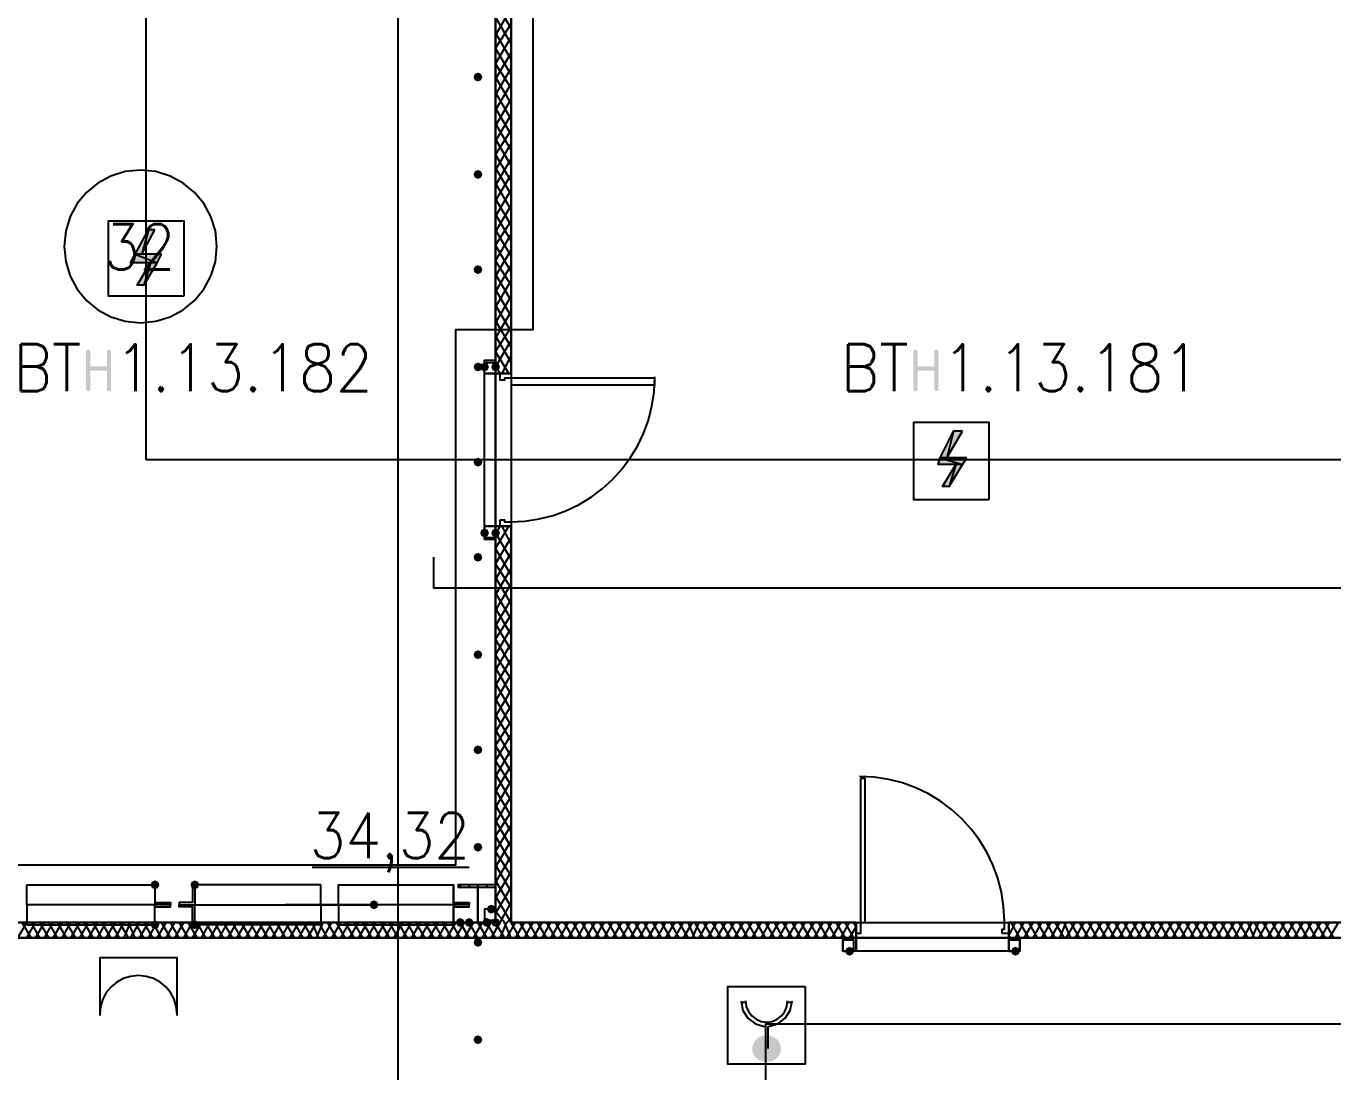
# Model space of a CAD drawing. Header units: millimetres. Extents: x 0 to 420, y 0 to 297.
# Drawn here: x 111.45 to 136.46, y 137.52 to 157.52 of the extents above; entities that cross this region are included whole.
import ezdxf

# ---------------------------------------------------------------- set-up
doc = ezdxf.new("R2010")
doc.units = ezdxf.units.MM
doc.layers.get('0').update_dxf_attribs({"linetype": 'CONTINUOUS'})
doc.styles.get("Standard").update_dxf_attribs({"font": 'STANDARD'})

msp = doc.modelspace()

# ---------------------------------------------------------------- hatches: boundary and pattern name
at = {"true_color": 0x000007}
for points in [[(120.184333, 156.548667), (120.159462, 156.488871), (120.099667, 156.464), (120.039871, 156.488871), (120.015, 156.548667), (120.039871, 156.608462), (120.099667, 156.633333), (120.159462, 156.608463)], [(120.184333, 154.686), (120.159462, 154.626204), (120.099667, 154.601333), (120.039871, 154.626204), (120.015, 154.686), (120.039871, 154.745796), (120.099667, 154.770667), (120.159462, 154.745796)], [(120.184333, 152.865667), (120.159462, 152.805871), (120.099667, 152.781), (120.039871, 152.805871), (120.015, 152.865667), (120.039871, 152.925462), (120.099667, 152.950333), (120.159462, 152.925463)], [(112.601375, 150.57702), (112.601375, 151.2936), (112.611366, 151.323366), (112.641614, 151.333288), (112.671379, 151.323366), (112.681301, 151.2936), (112.681301, 151.014685), (112.999353, 151.014685), (112.999353, 151.2936), (113.009274, 151.323366), (113.03904, 151.333288), (113.069081, 151.323366), (113.079279, 151.2936), (113.079279, 150.57702), (113.069081, 150.547255), (113.03904, 150.537333), (113.009274, 150.547255), (112.999353, 150.57702), (112.999353, 150.93531), (112.681301, 150.93531), (112.681301, 150.57702), (112.671379, 150.547255), (112.641614, 150.537333), (112.611366, 150.547255)], [(128.434042, 150.57702), (128.434042, 151.2936), (128.444033, 151.323366), (128.47428, 151.333288), (128.504046, 151.323366), (128.513968, 151.2936), (128.513968, 151.014685), (128.832019, 151.014685), (128.832019, 151.2936), (128.841941, 151.323366), (128.871707, 151.333288), (128.901748, 151.323366), (128.911945, 151.2936), (128.911945, 150.57702), (128.901748, 150.547255), (128.871707, 150.537333), (128.841941, 150.547255), (128.832019, 150.57702), (128.832019, 150.93531), (128.513968, 150.93531), (128.513968, 150.57702), (128.504046, 150.547255), (128.47428, 150.537333), (128.444033, 150.547255)], [(120.184333, 151.003), (120.159462, 150.943204), (120.099667, 150.918333), (120.039871, 150.943204), (120.015, 151.003), (120.039871, 151.062796), (120.099667, 151.087667), (120.159462, 151.062796)], [(120.311333, 151.003), (120.286463, 150.943204), (120.226667, 150.918333), (120.166871, 150.943204), (120.142, 151.003), (120.166871, 151.062796), (120.226667, 151.087667), (120.286462, 151.062796)], [(120.523, 151.003), (120.498129, 150.943204), (120.438333, 150.918333), (120.378537, 150.943204), (120.353667, 151.003), (120.378537, 151.062796), (120.438333, 151.087667), (120.498129, 151.062796)], [(120.184333, 149.182667), (120.159462, 149.122871), (120.099667, 149.098), (120.039871, 149.122871), (120.015, 149.182667), (120.039871, 149.242462), (120.099667, 149.267333), (120.159462, 149.242463)], [(120.311333, 147.828), (120.286463, 147.768204), (120.226667, 147.743333), (120.166871, 147.768204), (120.142, 147.828), (120.166871, 147.887796), (120.226667, 147.912667), (120.286462, 147.887796)], [(120.523, 147.828), (120.498129, 147.768204), (120.438333, 147.743333), (120.378537, 147.768204), (120.353667, 147.828), (120.378537, 147.887796), (120.438333, 147.912667), (120.498129, 147.887796)], [(120.184333, 147.362333), (120.159462, 147.302537), (120.099667, 147.277667), (120.039871, 147.302537), (120.015, 147.362333), (120.039871, 147.422129), (120.099667, 147.447), (120.159462, 147.422129)], [(120.184333, 145.499667), (120.159462, 145.439871), (120.099667, 145.415), (120.039871, 145.439871), (120.015, 145.499667), (120.039871, 145.559462), (120.099667, 145.584333), (120.159462, 145.559463)], [(120.184333, 143.679333), (120.159462, 143.619537), (120.099667, 143.594667), (120.039871, 143.619537), (120.015, 143.679333), (120.039871, 143.739129), (120.099667, 143.764), (120.159462, 143.739129)], [(120.184333, 141.816667), (120.159462, 141.756871), (120.099667, 141.732), (120.039871, 141.756871), (120.015, 141.816667), (120.039871, 141.876462), (120.099667, 141.901333), (120.159462, 141.876463)], [(114.003667, 141.097), (113.978796, 141.037204), (113.919, 141.012333), (113.859204, 141.037204), (113.834333, 141.097), (113.859204, 141.156796), (113.919, 141.181667), (113.978796, 141.156796)], [(114.765667, 141.097), (114.740796, 141.037204), (114.681, 141.012333), (114.621204, 141.037204), (114.596333, 141.097), (114.621204, 141.156796), (114.681, 141.181667), (114.740796, 141.156796)], [(118.194667, 140.716), (118.169796, 140.656204), (118.11, 140.631333), (118.050204, 140.656204), (118.025333, 140.716), (118.050204, 140.775796), (118.11, 140.800667), (118.169796, 140.775796)], [(120.438333, 140.631333), (120.413463, 140.571537), (120.353667, 140.546667), (120.293871, 140.571537), (120.269, 140.631333), (120.293871, 140.691129), (120.353667, 140.716), (120.413462, 140.691129)], [(114.003667, 140.335), (113.978796, 140.275204), (113.919, 140.250333), (113.859204, 140.275204), (113.834333, 140.335), (113.859204, 140.394796), (113.919, 140.419667), (113.978796, 140.394796)], [(114.765667, 140.335), (114.740796, 140.275204), (114.681, 140.250333), (114.621204, 140.275204), (114.596333, 140.335), (114.621204, 140.394796), (114.681, 140.419667), (114.740796, 140.394796)], [(119.845667, 140.377333), (119.820796, 140.317537), (119.761, 140.292667), (119.701204, 140.317537), (119.676333, 140.377333), (119.701204, 140.437129), (119.761, 140.462), (119.820796, 140.437129)], [(120.015, 140.377333), (119.990129, 140.317537), (119.930333, 140.292667), (119.870538, 140.317537), (119.845667, 140.377333), (119.870537, 140.437129), (119.930333, 140.462), (119.990129, 140.437129)], [(120.353667, 140.377333), (120.328796, 140.317537), (120.269, 140.292667), (120.209204, 140.317537), (120.184333, 140.377333), (120.209204, 140.437129), (120.269, 140.462), (120.328796, 140.437129)], [(120.523, 140.377333), (120.498129, 140.317537), (120.438333, 140.292667), (120.378537, 140.317537), (120.353667, 140.377333), (120.378537, 140.437129), (120.438333, 140.462), (120.498129, 140.437129)], [(120.184333, 139.996333), (120.159462, 139.936537), (120.099667, 139.911667), (120.039871, 139.936537), (120.015, 139.996333), (120.039871, 140.056129), (120.099667, 140.081), (120.159462, 140.056129)], [(127.296333, 139.827), (127.271463, 139.767204), (127.211667, 139.742333), (127.151871, 139.767204), (127.127, 139.827), (127.151871, 139.886796), (127.211667, 139.911667), (127.271462, 139.886796)], [(130.471333, 139.827), (130.446463, 139.767204), (130.386667, 139.742333), (130.326871, 139.767204), (130.302, 139.827), (130.326871, 139.886796), (130.386667, 139.911667), (130.446462, 139.886796)], [(120.184333, 138.133667), (120.159462, 138.073871), (120.099667, 138.049), (120.039871, 138.073871), (120.015, 138.133667), (120.039871, 138.193462), (120.099667, 138.218333), (120.159462, 138.193463)]]:
    msp.add_hatch(color=0, dxfattribs=at).paths.add_polyline_path(points, flags=0)
at = {"true_color": 0x000001}
h = msp.add_hatch(color=0, dxfattribs=at)
h.paths.add_polyline_path([(113.919001, 153.627666), (113.792001, 153.627666), (113.665001, 153.161999)], flags=0)
h.paths.add_polyline_path([(113.792001, 153.627666), (113.665001, 153.161999), (113.538001, 153.161999)], flags=0)
h = msp.add_hatch(color=0, dxfattribs=at)
h.paths.add_polyline_path([(114.046001, 153.161999), (113.538001, 153.161999), (113.961335, 152.992666)], flags=0)
h.paths.add_polyline_path([(113.538001, 153.161999), (113.961335, 152.992666), (113.453335, 152.992666)], flags=0)
h = msp.add_hatch(color=0, dxfattribs=at)
h.paths.add_polyline_path([(113.961335, 152.992666), (113.834335, 152.992666), (113.707335, 152.569333)], flags=0)
h.paths.add_polyline_path([(113.834335, 152.992666), (113.707335, 152.569333), (113.580335, 152.569333)], flags=0)
at = {"true_color": 0x000005}
h = msp.add_hatch(color=0, dxfattribs=at)
h.paths.add_polyline_path([(129.370668, 149.775333), (129.201334, 149.775333), (129.074334, 149.267333)], flags=0)
h.paths.add_polyline_path([(129.201334, 149.775333), (129.074334, 149.267333), (128.947334, 149.267333)], flags=0)
h = msp.add_hatch(color=0, dxfattribs=at)
h.paths.add_polyline_path([(129.455334, 149.267333), (128.947334, 149.267333), (129.370668, 149.140333)], flags=0)
h.paths.add_polyline_path([(128.947334, 149.267333), (129.370668, 149.140333), (128.905001, 149.140333)], flags=0)
h = msp.add_hatch(color=0, dxfattribs=at)
h.paths.add_polyline_path([(129.370668, 149.140333), (129.243668, 149.140333), (129.116668, 148.716999)], flags=0)
h.paths.add_polyline_path([(129.243668, 149.140333), (129.116668, 148.716999), (128.989668, 148.716999)], flags=0)
at = {"true_color": 0x000001}
h = msp.add_hatch(color=0, dxfattribs=at)
edge = h.paths.add_edge_path(flags=0)
edge.add_ellipse((125.624168, 137.964333), major_axis=(0.275167, 0), ratio=0.923077, start_angle=0, end_angle=360)

# ---------------------------------------------------------------- linework, layer by layer
at = {"color": 0, "true_color": 0x000001}
for points in [[(145.965334, 122.809), (143.213668, 122.809), (143.213668, 138.429999), (125.603001, 138.429999), (125.603001, 124.375333), (123.232335, 124.375333), (118.575668, 124.375333), (118.575668, 203.411666), (122.004668, 203.411666), (122.004668, 189.187666), (125.560668, 189.187666), (142.409334, 189.187666), (143.129001, 189.187666), (143.129001, 204.131333), (145.965334, 204.131333), (145.965334, 189.229999), (160.274001, 189.229999), (160.274001, 204.131333), (162.898668, 204.131333), (162.898668, 189.229999), (177.715334, 189.229999)], [(285.115001, 137.879666), (271.907001, 137.879666), (271.187334, 137.879666), (271.187334, 123.274666), (267.716001, 123.274666), (267.716001, 134.069666), (250.317001, 134.069666), (250.317001, 149.224999), (113.749668, 149.224999), (113.749668, 178.180999), (127.762001, 178.265666), (233.934001, 178.265666), (233.934001, 195.410666), (250.317001, 195.410666), (250.317001, 163.914666), (262.085667, 163.914666), (262.085667, 178.265666), (385.953, 178.265666)], [(267.631334, 148.589999), (235.796667, 148.589999), (235.796667, 146.769666), (119.253001, 146.769666), (119.253001, 147.362333)], [(125.137335, 138.875947), (125.17149, 138.695105), (125.266435, 138.544297), (125.409172, 138.437607), (125.586703, 138.389114)], [(125.137335, 138.853333), (125.222001, 138.853333)], [(125.222005, 138.876159), (125.23557, 138.770903), (125.27534, 138.674382), (125.338597, 138.591332), (125.422623, 138.526486), (125.520671, 138.485861), (125.624172, 138.47232), (125.727673, 138.485861), (125.825721, 138.526486), (125.909747, 138.591332), (125.973004, 138.674382), (126.012774, 138.770903), (126.026339, 138.876159)], [(125.661612, 138.38911), (125.83916, 138.437603), (125.981895, 138.544293), (126.07683, 138.6951), (126.11098, 138.875943)], [(126.026335, 138.853333), (126.111001, 138.853333)], [(125.603001, 138.387666), (125.603001, 137.964333)], [(125.645335, 138.387666), (125.645335, 137.964333)]]:
    msp.add_lwpolyline(points, dxfattribs=at)
at = {"color": 0, "true_color": 0x000008}
msp.add_lwpolyline([(120.734667, 187.452), (120.734667, 140.377333), (242.189, 140.377333), (242.189, 187.452)], close=True, dxfattribs=at)
at = {"color": 0, "true_color": 0x000007}
for points in [[(120.734667, 150.876), (120.734667, 176.953333)], [(120.438333, 163.745333), (120.438333, 150.876)], [(120.734667, 157.48), (120.438333, 157.988)], [(120.438333, 157.353), (120.734667, 157.861)], [(120.734667, 157.183667), (120.438333, 157.691667)], [(120.438333, 157.099), (120.734667, 157.564667)], [(120.734667, 156.887333), (120.438333, 157.395333)], [(120.438333, 156.802667), (120.734667, 157.310667)], [(120.734667, 156.591), (120.438333, 157.099)], [(120.438333, 156.506333), (120.734667, 157.014333)], [(120.734667, 156.337), (120.438333, 156.802667)], [(120.438333, 156.21), (120.734667, 156.718)], [(120.734667, 156.040667), (120.438333, 156.548667)], [(120.438333, 155.913667), (120.734667, 156.421667)], [(120.734667, 155.744333), (120.438333, 156.252333)], [(120.438333, 155.617333), (120.734667, 156.125333)], [(120.734667, 155.448), (120.438333, 155.956)], [(120.438333, 155.321), (120.734667, 155.829)], [(120.734667, 155.151667), (120.438333, 155.659667)], [(120.438333, 155.067), (120.734667, 155.532667)], [(120.734667, 154.855333), (120.438333, 155.363333)], [(120.438333, 154.770667), (120.734667, 155.278667)], [(120.734667, 154.559), (120.438333, 155.067)], [(120.438333, 154.474333), (120.734667, 154.982333)], [(120.734667, 154.305), (120.438333, 154.813)], [(115.104333, 153.310167), (115.074661, 153.60451), (114.989561, 153.878662), (114.854905, 154.126749), (114.676566, 154.342899), (114.460416, 154.521238), (114.212329, 154.655894), (113.938177, 154.740995), (113.643833, 154.770667), (113.34949, 154.740995), (113.075338, 154.655894), (112.827251, 154.521238), (112.611101, 154.342899), (112.432762, 154.126749), (112.298106, 153.878662), (112.213005, 153.60451), (112.183333, 153.310167)], [(120.438333, 154.178), (120.734667, 154.686)], [(120.734667, 154.008667), (120.438333, 154.516667)], [(120.438333, 153.881667), (120.734667, 154.389667)], [(120.734667, 153.712333), (120.438333, 154.220333)], [(120.438333, 153.585333), (120.734667, 154.093333)], [(120.734667, 153.416), (120.438333, 153.924)], [(113.030001, 153.796999), (114.469335, 153.796999)], [(120.438333, 153.331333), (120.734667, 153.797)], [(120.734667, 153.119667), (120.438333, 153.627667)], [(112.183333, 153.310167), (112.213005, 153.015823), (112.298106, 152.741671), (112.432762, 152.493584), (112.611101, 152.277434), (112.827251, 152.099095), (113.075338, 151.964439), (113.34949, 151.879339), (113.643833, 151.849667), (113.938177, 151.879339), (114.212329, 151.964439), (114.460416, 152.099095), (114.676566, 152.277434), (114.854905, 152.493584), (114.989561, 152.741671), (115.074661, 153.015823), (115.104333, 153.310167)], [(120.438333, 153.035), (120.734667, 153.543)], [(120.734667, 152.823333), (120.438333, 153.331333)], [(120.438333, 152.738667), (120.734667, 153.246667)], [(120.734667, 152.569333), (120.438333, 153.035)], [(120.438333, 152.442333), (120.734667, 152.950333)], [(120.734667, 152.273), (120.438333, 152.781)], [(120.438333, 152.146), (120.734667, 152.654)], [(120.734667, 151.976667), (120.438333, 152.484667)], [(120.438333, 151.849667), (120.734667, 152.357667)], [(120.734667, 151.680333), (120.438333, 152.188333)], [(120.438333, 151.553333), (120.734667, 152.061333)], [(120.734667, 151.384), (120.438333, 151.892)], [(120.438333, 151.299333), (120.734667, 151.765)], [(120.734667, 151.087667), (120.438333, 151.595667)], [(120.438333, 151.003), (120.734667, 151.511)], [(120.692333, 150.876), (120.438333, 151.299333)], [(120.565333, 150.876), (120.734667, 151.214667)], [(120.226667, 149.394333), (120.226667, 150.876), (120.353667, 150.876)], [(120.353667, 150.876), (120.438333, 150.876), (120.438333, 149.394333)], [(120.523, 150.876), (120.438333, 151.003)], [(120.734667, 150.876), (120.523, 150.876), (120.438333, 150.876)], [(120.438333, 150.876), (120.523, 150.876), (120.734667, 150.876), (120.523, 150.876)], [(120.7135, 148.039667), (120.997009, 148.053982), (121.272327, 148.096), (121.538061, 148.164326), (121.792818, 148.257568), (122.035204, 148.37433), (122.263824, 148.513219), (122.477286, 148.672842), (122.674195, 148.851805), (122.853158, 149.048714), (123.012781, 149.262176), (123.15167, 149.490796), (123.268432, 149.733182), (123.361674, 149.987939), (123.43, 150.253673), (123.472018, 150.528991), (123.486333, 150.8125)], [(120.734667, 150.876), (120.734667, 150.918333)], [(128.439335, 149.944666), (129.878668, 149.944666)], [(120.353667, 147.955), (120.226667, 147.955), (120.226667, 149.394333)], [(120.438333, 149.394333), (120.438333, 147.955), (120.353667, 147.955)], [(120.438333, 147.785667), (120.523, 147.955)], [(120.438333, 147.531667), (120.692333, 147.955)], [(120.734667, 147.955), (120.523, 147.955), (120.438333, 147.955)], [(120.438333, 147.955), (120.523, 147.955), (120.734667, 147.955), (120.523, 147.955)], [(120.438333, 147.955), (120.438333, 140.377333)], [(120.734667, 147.32), (120.438333, 147.828)], [(120.734667, 147.616333), (120.565333, 147.955)], [(120.734667, 147.912667), (120.734667, 147.955)], [(120.734667, 140.377333), (120.734667, 147.955)], [(120.438333, 147.235333), (120.734667, 147.743333)], [(120.734667, 147.023667), (120.438333, 147.531667)], [(120.438333, 146.939), (120.734667, 147.447)], [(120.734667, 146.769667), (120.438333, 147.235333)], [(120.438333, 146.642667), (120.734667, 147.150667)], [(120.734667, 146.473333), (120.438333, 146.981333)], [(120.438333, 146.346333), (120.734667, 146.854333)], [(120.734667, 146.177), (120.438333, 146.685)], [(120.438333, 146.05), (120.734667, 146.558)], [(120.734667, 145.880667), (120.438333, 146.388667)], [(120.438333, 145.796), (120.734667, 146.261667)], [(120.734667, 145.584333), (120.438333, 146.092333)], [(120.438333, 145.499667), (120.734667, 146.007667)], [(120.734667, 145.288), (120.438333, 145.796)], [(120.438333, 145.203333), (120.734667, 145.711333)], [(120.734667, 145.034), (120.438333, 145.499667)], [(120.438333, 144.907), (120.734667, 145.415)], [(120.734667, 144.737667), (120.438333, 145.245667)], [(120.438333, 144.610667), (120.734667, 145.118667)], [(120.734667, 144.441333), (120.438333, 144.949333)], [(120.438333, 144.314333), (120.734667, 144.822333)], [(120.734667, 144.145), (120.438333, 144.653)], [(120.438333, 144.018), (120.734667, 144.526)], [(120.734667, 143.848667), (120.438333, 144.356667)], [(120.438333, 143.764), (120.734667, 144.229667)], [(120.734667, 143.552333), (120.438333, 144.060333)], [(120.438333, 143.467667), (120.734667, 143.975667)], [(120.734667, 143.256), (120.438333, 143.764)], [(120.438333, 143.171333), (120.734667, 143.679333)], [(120.734667, 143.002), (120.438333, 143.467667)], [(120.438333, 142.875), (120.734667, 143.383)], [(120.734667, 142.705667), (120.438333, 143.213667)], [(120.438333, 142.578667), (120.734667, 143.086667)], [(130.175, 140.3985), (130.160684, 140.682009), (130.118666, 140.957327), (130.05034, 141.223061), (129.957099, 141.477818), (129.840337, 141.720204), (129.701448, 141.948824), (129.541824, 142.162286), (129.362861, 142.359195), (129.165952, 142.538158), (128.952491, 142.697781), (128.72387, 142.83667), (128.481485, 142.953432), (128.226728, 143.046674), (127.960994, 143.115), (127.685675, 143.157018), (127.402167, 143.171333)], [(120.734667, 142.409333), (120.438333, 142.917333)], [(120.438333, 142.282333), (120.734667, 142.790333)], [(120.734667, 142.113), (120.438333, 142.621)], [(120.438333, 142.028333), (120.734667, 142.494)], [(120.734667, 141.816667), (120.438333, 142.324667)], [(120.438333, 141.732), (120.734667, 142.24)], [(120.734667, 141.520333), (120.438333, 142.028333)], [(120.438333, 141.435667), (120.734667, 141.943667)], [(120.734667, 141.266333), (120.438333, 141.732)], [(120.438333, 141.139333), (120.734667, 141.647333)], [(116.924667, 141.435667), (119.930333, 141.435667)], [(120.734667, 140.97), (120.438333, 141.478)], [(120.438333, 140.843), (120.734667, 141.351)], [(113.919, 141.097), (113.919, 141.054667), (113.919, 140.800667), (113.919, 140.758333), (113.961333, 140.758333), (114.173, 140.758333), (114.215333, 140.758333), (114.215333, 140.716)], [(114.681, 141.097), (114.638667, 141.054667), (114.638667, 140.800667), (114.638667, 140.758333), (114.384667, 140.758333), (114.384667, 140.716)], [(119.634, 140.716), (119.634, 141.097), (119.634, 141.054667), (119.634, 140.800667), (119.634, 140.758333), (119.676333, 140.758333), (119.930333, 140.758333), (119.930333, 140.716), (119.634, 140.716), (117.432667, 140.716), (117.432667, 141.097), (119.634, 141.097)], [(119.761, 141.097), (119.761, 141.054667)], [(119.930333, 141.097), (119.930333, 141.054667)], [(120.099667, 141.097), (120.099667, 140.377333)], [(120.269, 141.097), (120.269, 141.054667)], [(120.734667, 140.673667), (120.438333, 141.181667)], [(120.438333, 141.097), (120.438333, 141.054667)], [(120.438333, 140.546667), (120.734667, 141.054667)], [(120.734667, 140.377333), (120.438333, 140.885333)], [(114.215333, 140.716), (113.919, 140.716)], [(114.215333, 140.716), (113.919, 140.716)], [(113.919, 140.335), (113.919, 140.377333), (113.919, 140.631333), (113.919, 140.673667), (113.961333, 140.673667), (114.173, 140.673667), (114.215333, 140.673667), (114.215333, 140.716)], [(114.384667, 140.716), (114.681, 140.716)], [(114.384667, 140.716), (114.681, 140.716)], [(114.681, 140.335), (114.638667, 140.377333), (114.638667, 140.631333), (114.638667, 140.673667), (114.384667, 140.673667), (114.384667, 140.716)], [(119.634, 140.716), (119.634, 140.335), (119.634, 140.377333), (119.634, 140.631333), (119.634, 140.673667), (119.676333, 140.673667), (119.930333, 140.673667), (119.930333, 140.716), (119.634, 140.716), (117.432667, 140.716), (117.432667, 140.335), (119.634, 140.335)], [(120.607667, 140.377333), (120.438333, 140.589)], [(120.523, 140.377333), (120.734667, 140.758333)], [(120.438333, 140.377333), (108.119333, 140.377333)], [(111.294333, 140.081), (111.463667, 140.377333)], [(111.548333, 140.081), (111.379, 140.377333)], [(111.463667, 140.081), (111.633, 140.377333)], [(111.717667, 140.081), (111.548333, 140.377333)], [(111.633, 140.081), (111.802333, 140.377333)], [(111.887, 140.081), (111.717667, 140.377333)], [(111.802333, 140.081), (111.971667, 140.377333)], [(112.056333, 140.081), (111.887, 140.377333)], [(111.971667, 140.081), (112.141, 140.377333)], [(112.225667, 140.081), (112.056333, 140.377333)], [(112.141, 140.081), (112.310333, 140.377333)], [(112.395, 140.081), (112.225667, 140.377333)], [(112.310333, 140.081), (112.479667, 140.377333)], [(112.564333, 140.081), (112.395, 140.377333)], [(112.479667, 140.081), (112.649, 140.377333)], [(112.733667, 140.081), (112.564333, 140.377333)], [(112.649, 140.081), (112.818333, 140.377333)], [(112.903, 140.081), (112.733667, 140.377333)], [(112.818333, 140.081), (112.987667, 140.377333)], [(113.072333, 140.081), (112.903, 140.377333)], [(112.987667, 140.081), (113.157, 140.377333)], [(113.241667, 140.081), (113.072333, 140.377333)], [(113.157, 140.081), (113.326333, 140.377333)], [(113.411, 140.081), (113.241667, 140.377333)], [(113.326333, 140.081), (113.453333, 140.377333)], [(113.538, 140.081), (113.411, 140.377333)], [(113.453333, 140.081), (113.622667, 140.377333)], [(113.707333, 140.081), (113.538, 140.377333)], [(113.622667, 140.081), (113.792, 140.377333)], [(113.876667, 140.081), (113.707333, 140.377333)], [(113.792, 140.081), (113.961333, 140.377333)], [(114.046, 140.081), (113.876667, 140.377333)], [(113.961333, 140.081), (114.130667, 140.377333)], [(114.215333, 140.081), (114.046, 140.377333)], [(114.130667, 140.081), (114.3, 140.377333)], [(114.384667, 140.081), (114.215333, 140.377333)], [(114.3, 140.081), (114.469333, 140.377333)], [(114.554, 140.081), (114.384667, 140.377333)], [(114.469333, 140.081), (114.638667, 140.377333)], [(114.723333, 140.081), (114.554, 140.377333)], [(114.638667, 140.081), (114.808, 140.377333)], [(114.892667, 140.081), (114.723333, 140.377333)], [(114.808, 140.081), (114.977333, 140.377333)], [(115.062, 140.081), (114.892667, 140.377333)], [(114.977333, 140.081), (115.146667, 140.377333)], [(115.231333, 140.081), (115.062, 140.377333)], [(115.146667, 140.081), (115.316, 140.377333)], [(115.400667, 140.081), (115.231333, 140.377333)], [(115.316, 140.081), (115.485333, 140.377333)], [(115.57, 140.081), (115.400667, 140.377333)], [(115.485333, 140.081), (115.654667, 140.377333)], [(115.739333, 140.081), (115.57, 140.377333)], [(115.654667, 140.081), (115.824, 140.377333)], [(115.908667, 140.081), (115.739333, 140.377333)], [(115.824, 140.081), (115.993333, 140.377333)], [(116.078, 140.081), (115.908667, 140.377333)], [(115.993333, 140.081), (116.162667, 140.377333)], [(116.247333, 140.081), (116.078, 140.377333)], [(116.162667, 140.081), (116.332, 140.377333)], [(116.416667, 140.081), (116.247333, 140.377333)], [(116.332, 140.081), (116.501333, 140.377333)], [(116.586, 140.081), (116.416667, 140.377333)], [(116.501333, 140.081), (116.670667, 140.377333)], [(116.755333, 140.081), (116.586, 140.377333)], [(116.670667, 140.081), (116.84, 140.377333)], [(116.924667, 140.081), (116.755333, 140.377333)], [(116.84, 140.081), (117.009333, 140.377333)], [(117.051667, 140.081), (116.924667, 140.377333)], [(117.009333, 140.081), (117.136333, 140.377333)], [(117.221, 140.081), (117.051667, 140.377333)], [(117.136333, 140.081), (117.305667, 140.377333)], [(117.390333, 140.081), (117.221, 140.377333)], [(117.305667, 140.081), (117.475, 140.377333)], [(117.559667, 140.081), (117.390333, 140.377333)], [(117.475, 140.081), (117.644333, 140.377333)], [(117.729, 140.081), (117.559667, 140.377333)], [(117.644333, 140.081), (117.813667, 140.377333)], [(117.898333, 140.081), (117.729, 140.377333)], [(117.813667, 140.081), (117.983, 140.377333)], [(118.067667, 140.081), (117.898333, 140.377333)], [(117.983, 140.081), (118.152333, 140.377333)], [(118.237, 140.081), (118.067667, 140.377333)], [(118.152333, 140.081), (118.321667, 140.377333)], [(118.406333, 140.081), (118.237, 140.377333)], [(118.321667, 140.081), (118.491, 140.377333)], [(118.575667, 140.081), (118.406333, 140.377333)], [(118.491, 140.081), (118.660333, 140.377333)], [(118.745, 140.081), (118.575667, 140.377333)], [(118.660333, 140.081), (118.829667, 140.377333)], [(118.914333, 140.081), (118.745, 140.377333)], [(118.829667, 140.081), (118.999, 140.377333)], [(119.083667, 140.081), (118.914333, 140.377333)], [(118.999, 140.081), (119.168333, 140.377333)], [(119.253, 140.081), (119.083667, 140.377333)], [(119.168333, 140.081), (119.337667, 140.377333)], [(119.422333, 140.081), (119.253, 140.377333)], [(119.337667, 140.081), (119.507, 140.377333)], [(119.591667, 140.081), (119.422333, 140.377333)], [(119.507, 140.081), (119.676333, 140.377333)], [(119.761, 140.081), (119.591667, 140.377333)], [(119.676333, 140.081), (119.845667, 140.377333)], [(119.930333, 140.081), (119.761, 140.377333)], [(119.845667, 140.081), (120.015, 140.377333)], [(120.099667, 140.081), (119.930333, 140.377333)], [(120.015, 140.081), (120.184333, 140.377333)], [(120.269, 140.081), (120.099667, 140.377333)], [(120.184333, 140.081), (120.353667, 140.377333)], [(120.438333, 140.081), (120.269, 140.377333)], [(120.353667, 140.419667), (120.353667, 140.377333)], [(120.353667, 140.081), (120.523, 140.377333)], [(120.607667, 140.081), (120.438333, 140.377333)], [(120.523, 140.081), (120.65, 140.377333)], [(120.734667, 140.081), (120.607667, 140.377333)], [(120.65, 140.377333), (120.734667, 140.462)], [(120.65, 140.081), (120.819333, 140.377333)], [(120.904, 140.081), (120.734667, 140.377333)], [(127.338667, 140.377333), (120.734667, 140.377333)], [(120.819333, 140.081), (120.988667, 140.377333)], [(121.073333, 140.081), (120.904, 140.377333)], [(120.988667, 140.081), (121.158, 140.377333)], [(121.242667, 140.081), (121.073333, 140.377333)], [(121.158, 140.081), (121.327333, 140.377333)], [(121.412, 140.081), (121.242667, 140.377333)], [(121.327333, 140.081), (121.496667, 140.377333)], [(121.581333, 140.081), (121.412, 140.377333)], [(121.496667, 140.081), (121.666, 140.377333)], [(121.750667, 140.081), (121.581333, 140.377333)], [(121.666, 140.081), (121.835333, 140.377333)], [(121.92, 140.081), (121.750667, 140.377333)], [(121.835333, 140.081), (122.004667, 140.377333)], [(122.089333, 140.081), (121.92, 140.377333)], [(122.004667, 140.081), (122.174, 140.377333)], [(122.258667, 140.081), (122.089333, 140.377333)], [(122.174, 140.081), (122.343333, 140.377333)], [(122.428, 140.081), (122.258667, 140.377333)], [(122.343333, 140.081), (122.512667, 140.377333)], [(122.597333, 140.081), (122.428, 140.377333)], [(122.512667, 140.081), (122.682, 140.377333)], [(122.766667, 140.081), (122.597333, 140.377333)], [(122.682, 140.081), (122.851333, 140.377333)], [(122.936, 140.081), (122.766667, 140.377333)], [(122.851333, 140.081), (123.020667, 140.377333)], [(123.105333, 140.081), (122.936, 140.377333)], [(123.020667, 140.081), (123.19, 140.377333)], [(123.274667, 140.081), (123.105333, 140.377333)], [(123.19, 140.081), (123.359333, 140.377333)], [(123.444, 140.081), (123.274667, 140.377333)], [(123.359333, 140.081), (123.528667, 140.377333)], [(123.613333, 140.081), (123.444, 140.377333)], [(123.528667, 140.081), (123.698, 140.377333)], [(123.782667, 140.081), (123.613333, 140.377333)], [(123.698, 140.081), (123.867333, 140.377333)], [(123.952, 140.081), (123.782667, 140.377333)], [(123.867333, 140.081), (124.036667, 140.377333)], [(124.121333, 140.081), (123.952, 140.377333)], [(124.036667, 140.081), (124.206, 140.377333)], [(124.248333, 140.081), (124.121333, 140.377333)], [(124.206, 140.081), (124.333, 140.377333)], [(124.417667, 140.081), (124.248333, 140.377333)], [(124.333, 140.081), (124.502333, 140.377333)], [(124.587, 140.081), (124.417667, 140.377333)], [(124.502333, 140.081), (124.671667, 140.377333)], [(124.756333, 140.081), (124.587, 140.377333)], [(124.671667, 140.081), (124.841, 140.377333)], [(124.925667, 140.081), (124.756333, 140.377333)], [(124.841, 140.081), (125.010333, 140.377333)], [(125.095, 140.081), (124.925667, 140.377333)], [(125.010333, 140.081), (125.179667, 140.377333)], [(125.264333, 140.081), (125.095, 140.377333)], [(125.179667, 140.081), (125.349, 140.377333)], [(125.433667, 140.081), (125.264333, 140.377333)], [(125.349, 140.081), (125.518333, 140.377333)], [(125.603, 140.081), (125.433667, 140.377333)], [(125.518333, 140.081), (125.687667, 140.377333)], [(125.772333, 140.081), (125.603, 140.377333)], [(125.687667, 140.081), (125.857, 140.377333)], [(125.941667, 140.081), (125.772333, 140.377333)], [(125.857, 140.081), (126.026333, 140.377333)], [(126.111, 140.081), (125.941667, 140.377333)], [(126.026333, 140.081), (126.195667, 140.377333)], [(126.280333, 140.081), (126.111, 140.377333)], [(126.195667, 140.081), (126.365, 140.377333)], [(126.449667, 140.081), (126.280333, 140.377333)], [(126.365, 140.081), (126.534333, 140.377333)], [(126.619, 140.081), (126.449667, 140.377333)], [(126.534333, 140.081), (126.703667, 140.377333)], [(126.788333, 140.081), (126.619, 140.377333)], [(126.703667, 140.081), (126.873, 140.377333)], [(126.957667, 140.081), (126.788333, 140.377333)], [(126.873, 140.081), (127.042333, 140.377333)], [(127.127, 140.081), (126.957667, 140.377333)], [(127.042333, 140.081), (127.211667, 140.377333)], [(127.296333, 140.081), (127.127, 140.377333)], [(127.338667, 140.292667), (127.296333, 140.377333)], [(127.338667, 140.377333), (127.338667, 140.165667), (127.338667, 140.081)], [(127.338667, 140.081), (127.338667, 140.165667), (127.338667, 140.377333), (127.338667, 140.165667)], [(130.259667, 140.123333), (130.386667, 140.377333)], [(130.259667, 140.377333), (130.259667, 140.165667), (130.259667, 140.081)], [(130.259667, 140.081), (130.259667, 140.165667), (130.259667, 140.377333), (130.259667, 140.165667)], [(144.695333, 140.377333), (130.259667, 140.377333)], [(130.471333, 140.081), (130.302, 140.377333)], [(130.386667, 140.081), (130.556, 140.377333)], [(130.640667, 140.081), (130.471333, 140.377333)], [(130.556, 140.081), (130.725333, 140.377333)], [(130.81, 140.081), (130.640667, 140.377333)], [(130.725333, 140.081), (130.894667, 140.377333)], [(130.979333, 140.081), (130.81, 140.377333)], [(130.894667, 140.081), (131.064, 140.377333)], [(131.148667, 140.081), (130.979333, 140.377333)], [(131.064, 140.081), (131.233333, 140.377333)], [(131.318, 140.081), (131.148667, 140.377333)], [(131.233333, 140.081), (131.360333, 140.377333)], [(131.445, 140.081), (131.318, 140.377333)], [(131.360333, 140.081), (131.529667, 140.377333)], [(131.614333, 140.081), (131.445, 140.377333)], [(131.529667, 140.081), (131.699, 140.377333)], [(131.783667, 140.081), (131.614333, 140.377333)], [(131.699, 140.081), (131.868333, 140.377333)], [(131.953, 140.081), (131.783667, 140.377333)], [(131.868333, 140.081), (132.037667, 140.377333)], [(132.122333, 140.081), (131.953, 140.377333)], [(132.037667, 140.081), (132.207, 140.377333)], [(132.291667, 140.081), (132.122333, 140.377333)], [(132.207, 140.081), (132.376333, 140.377333)], [(132.461, 140.081), (132.291667, 140.377333)], [(132.376333, 140.081), (132.545667, 140.377333)], [(132.630333, 140.081), (132.461, 140.377333)], [(132.545667, 140.081), (132.715, 140.377333)], [(132.799667, 140.081), (132.630333, 140.377333)], [(132.715, 140.081), (132.884333, 140.377333)], [(132.969, 140.081), (132.799667, 140.377333)], [(132.884333, 140.081), (133.053667, 140.377333)], [(133.138333, 140.081), (132.969, 140.377333)], [(133.053667, 140.081), (133.223, 140.377333)], [(133.307667, 140.081), (133.138333, 140.377333)], [(133.223, 140.081), (133.392333, 140.377333)], [(133.477, 140.081), (133.307667, 140.377333)], [(133.392333, 140.081), (133.561667, 140.377333)], [(133.646333, 140.081), (133.477, 140.377333)], [(133.561667, 140.081), (133.731, 140.377333)], [(133.815667, 140.081), (133.646333, 140.377333)], [(133.731, 140.081), (133.900333, 140.377333)], [(133.985, 140.081), (133.815667, 140.377333)], [(133.900333, 140.081), (134.069667, 140.377333)], [(134.154333, 140.081), (133.985, 140.377333)], [(134.069667, 140.081), (134.239, 140.377333)], [(134.323667, 140.081), (134.154333, 140.377333)], [(134.239, 140.081), (134.408333, 140.377333)], [(134.493, 140.081), (134.323667, 140.377333)], [(134.408333, 140.081), (134.577667, 140.377333)], [(134.662333, 140.081), (134.493, 140.377333)], [(134.577667, 140.081), (134.747, 140.377333)], [(134.831667, 140.081), (134.662333, 140.377333)], [(134.747, 140.081), (134.916333, 140.377333)], [(134.958667, 140.081), (134.831667, 140.377333)], [(134.916333, 140.081), (135.043333, 140.377333)], [(135.128, 140.081), (134.958667, 140.377333)], [(135.043333, 140.081), (135.212667, 140.377333)], [(135.297333, 140.081), (135.128, 140.377333)], [(135.212667, 140.081), (135.382, 140.377333)], [(135.466667, 140.081), (135.297333, 140.377333)], [(135.382, 140.081), (135.551333, 140.377333)], [(135.636, 140.081), (135.466667, 140.377333)], [(135.551333, 140.081), (135.720667, 140.377333)], [(135.805333, 140.081), (135.636, 140.377333)], [(135.720667, 140.081), (135.89, 140.377333)], [(135.974667, 140.081), (135.805333, 140.377333)], [(135.89, 140.081), (136.059333, 140.377333)], [(136.144, 140.081), (135.974667, 140.377333)], [(136.059333, 140.081), (136.228667, 140.377333)], [(136.313333, 140.081), (136.144, 140.377333)], [(136.228667, 140.081), (136.398, 140.377333)], [(136.482667, 140.081), (136.313333, 140.377333)], [(136.398, 140.081), (136.567333, 140.377333)], [(108.119333, 140.081), (127.338667, 140.081)], [(127.211667, 140.081), (127.338667, 140.292667)], [(127.211667, 140.081), (127.211667, 140.038667)], [(127.338667, 139.954), (127.338667, 140.081), (128.778, 140.081)], [(128.778, 140.081), (130.259667, 140.081), (130.259667, 139.954)], [(130.302, 140.081), (130.259667, 140.123333)], [(130.259667, 140.081), (137.329333, 140.081)], [(130.386667, 140.081), (130.386667, 140.038667)], [(128.778, 139.827), (127.338667, 139.827), (127.338667, 139.954)], [(130.259667, 139.954), (130.259667, 139.827), (128.778, 139.827)], [(124.883335, 139.149666), (126.365001, 139.149666)]]:
    msp.add_lwpolyline(points, dxfattribs=at)
at = {"color": 0, "true_color": 0x000098}
msp.add_lwpolyline([(108.119333, 140.377333), (120.438333, 140.377333), (120.438333, 163.745333), (108.119333, 163.745333)], close=True, dxfattribs=at)
at = {"color": 0, "true_color": 0x000006}
for points in [[(112.860668, 107.526666), (109.135335, 107.526666), (109.135335, 141.477999), (119.676335, 141.477999), (119.676335, 151.341666), (119.676335, 151.722666), (121.158001, 151.722666), (121.158001, 163.152666)], [(114.342335, 138.599333), (114.342335, 139.699999), (112.860668, 139.699999), (112.860668, 138.599333)], [(114.342335, 138.620711), (114.327244, 138.769982), (114.284051, 138.909008), (114.215734, 139.034814), (114.12527, 139.144422), (114.015638, 139.234855), (113.889814, 139.303136), (113.750776, 139.346287), (113.601501, 139.361333), (113.452227, 139.346287), (113.313189, 139.303136), (113.187365, 139.234855), (113.077732, 139.144422), (112.987269, 139.034814), (112.918952, 138.909008), (112.875759, 138.769982), (112.860668, 138.620711)]]:
    msp.add_lwpolyline(points, dxfattribs=at)
at = {"color": 0, "true_color": 0x000001}
for points in [[(114.469335, 152.357666), (113.030001, 152.357666), (113.030001, 153.796999), (114.469335, 153.796999)], [(113.792001, 153.627666), (113.665001, 153.161999), (113.538001, 153.161999)], [(113.919001, 153.627666), (113.792001, 153.627666), (113.665001, 153.161999)], [(113.538001, 153.161999), (113.961335, 152.992666), (113.453335, 152.992666)], [(114.046001, 153.161999), (113.538001, 153.161999), (113.961335, 152.992666)], [(113.834335, 152.992666), (113.707335, 152.569333), (113.580335, 152.569333)], [(113.961335, 152.992666), (113.834335, 152.992666), (113.707335, 152.569333)], [(126.365001, 139.149666), (126.365001, 137.667999), (124.883335, 137.667999), (124.883335, 139.149666)]]:
    msp.add_lwpolyline(points, close=True, dxfattribs=at)
at = {"color": 0, "true_color": 0x000007}
for points in [[(120.226667, 150.876), (120.226667, 151.087667), (120.438333, 151.087667), (120.438333, 150.876), (120.226667, 150.876), (120.226667, 151.13), (120.438333, 151.13), (120.438333, 150.876)], [(120.523, 150.876), (120.734667, 150.876), (120.734667, 150.791333), (120.607667, 150.791333), (120.607667, 150.749), (120.523, 150.749)], [(123.486333, 150.791333), (120.734667, 150.791333), (120.734667, 150.664333), (123.486333, 150.664333)], [(120.523, 148.082), (120.607667, 148.082), (120.607667, 148.039667), (120.734667, 148.039667), (120.734667, 147.955), (120.523, 147.955)], [(120.226667, 147.701), (120.226667, 147.955), (120.438333, 147.955), (120.438333, 147.701)], [(120.226667, 147.743333), (120.438333, 147.743333), (120.438333, 147.955), (120.226667, 147.955)], [(127.423333, 143.129), (127.423333, 140.377333), (127.508, 140.377333), (127.508, 143.129)], [(111.463667, 141.097), (113.919, 141.097), (113.919, 140.716), (111.463667, 140.716)], [(117.094, 141.097), (114.681, 141.097), (114.681, 140.716), (117.094, 140.716)], [(120.438333, 141.097), (119.718667, 141.097), (119.718667, 141.054667), (120.099667, 141.054667), (120.099667, 140.377333), (119.718667, 140.377333), (120.438333, 140.377333), (120.099667, 140.377333), (120.099667, 141.054667), (120.438333, 141.054667)], [(111.463667, 140.335), (113.919, 140.335), (113.919, 140.716), (111.463667, 140.716)], [(117.094, 140.335), (114.681, 140.335), (114.681, 140.716), (117.094, 140.716)], [(116.416667, 140.716), (118.11, 140.716)], [(120.438333, 140.631333), (120.226667, 140.631333), (120.226667, 140.419667), (120.438333, 140.419667), (120.438333, 140.631333), (120.226667, 140.631333), (120.226667, 140.377333), (120.438333, 140.377333)], [(127.338667, 140.165667), (127.338667, 140.377333), (127.423333, 140.377333), (127.423333, 140.250333), (127.423333, 140.165667)], [(130.132667, 140.165667), (130.132667, 140.250333), (130.175, 140.250333), (130.175, 140.377333), (130.259667, 140.377333), (130.259667, 140.165667)], [(127.084667, 140.081), (127.338667, 140.081), (127.338667, 139.827), (127.084667, 139.827)], [(130.259667, 140.081), (130.471333, 140.081), (130.471333, 139.827), (130.259667, 139.827)], [(127.084667, 140.038667), (127.084667, 139.827), (127.296333, 139.827), (127.296333, 140.038667)], [(130.259667, 140.038667), (130.259667, 139.827), (130.471333, 139.827), (130.471333, 140.038667)]]:
    msp.add_lwpolyline(points, close=True, dxfattribs=at)
at = {"color": 0, "true_color": 0x000005}
for points in [[(129.878668, 148.462999), (128.439335, 148.462999), (128.439335, 149.944666), (129.878668, 149.944666)], [(129.201334, 149.775333), (129.074334, 149.267333), (128.947334, 149.267333)], [(129.370668, 149.775333), (129.201334, 149.775333), (129.074334, 149.267333)], [(128.947334, 149.267333), (129.370668, 149.140333), (128.905001, 149.140333)], [(129.455334, 149.267333), (128.947334, 149.267333), (129.370668, 149.140333)], [(129.243668, 149.140333), (129.116668, 148.716999), (128.989668, 148.716999)], [(129.370668, 149.140333), (129.243668, 149.140333), (129.116668, 148.716999)]]:
    msp.add_lwpolyline(points, close=True, dxfattribs=at)
at = {"color": 0, "true_color": 0x00002b}
msp.add_lwpolyline([(108.119333, 140.081), (108.119333, 105.579333), (137.329333, 105.579333), (137.329333, 140.081)], close=True, dxfattribs=at)

# ---------------------------------------------------------------- texts
at = {"color": 0, "true_color": 0x000007, "attachment_point": 1}
for s, insert, char_height, width in [('32', (112.945337, 153.737697), 0.872032, 1.06581688), ('BT', (111.209672, 151.438902), 0.90157, 1.30226779), ('1.13.182', (113.157003, 151.438902), 0.90157, 3.90680337), ('BT', (127.042332, 151.438902), 0.90157, 1.30226779), ('1.13.181', (128.989663, 151.438902), 0.90157, 3.70645452), ('34,32', (116.882332, 142.477032), 0.872032, 2.85832715)]:
    msp.add_mtext(s, dxfattribs=dict(at, insert=insert, char_height=char_height, width=width))

doc.saveas('drawing.dxf')
